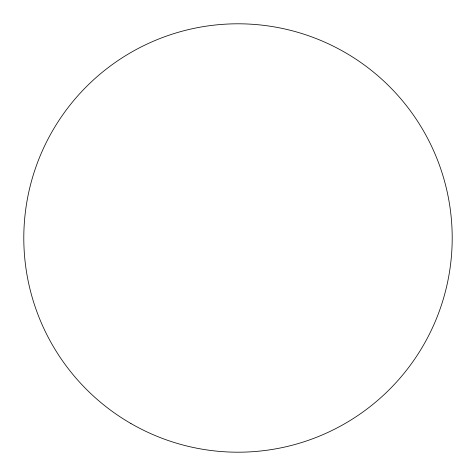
<?xml version="1.0" encoding="UTF-8"?>
<svg xmlns="http://www.w3.org/2000/svg" width="476" height="476" viewBox="0 0 476 476"><rect width="100%" height="100%" fill="white"/><g stroke="black" fill="none" stroke-linecap="round" stroke-linejoin="round"><path stroke-width="0.71" d="M130.9 423.503A214.2 214.2 0 0 0 452.2 238A214.2 214.2 0 0 0 130.9 52.497A214.2 214.2 0 0 0 130.9 423.503"/></g></svg>
